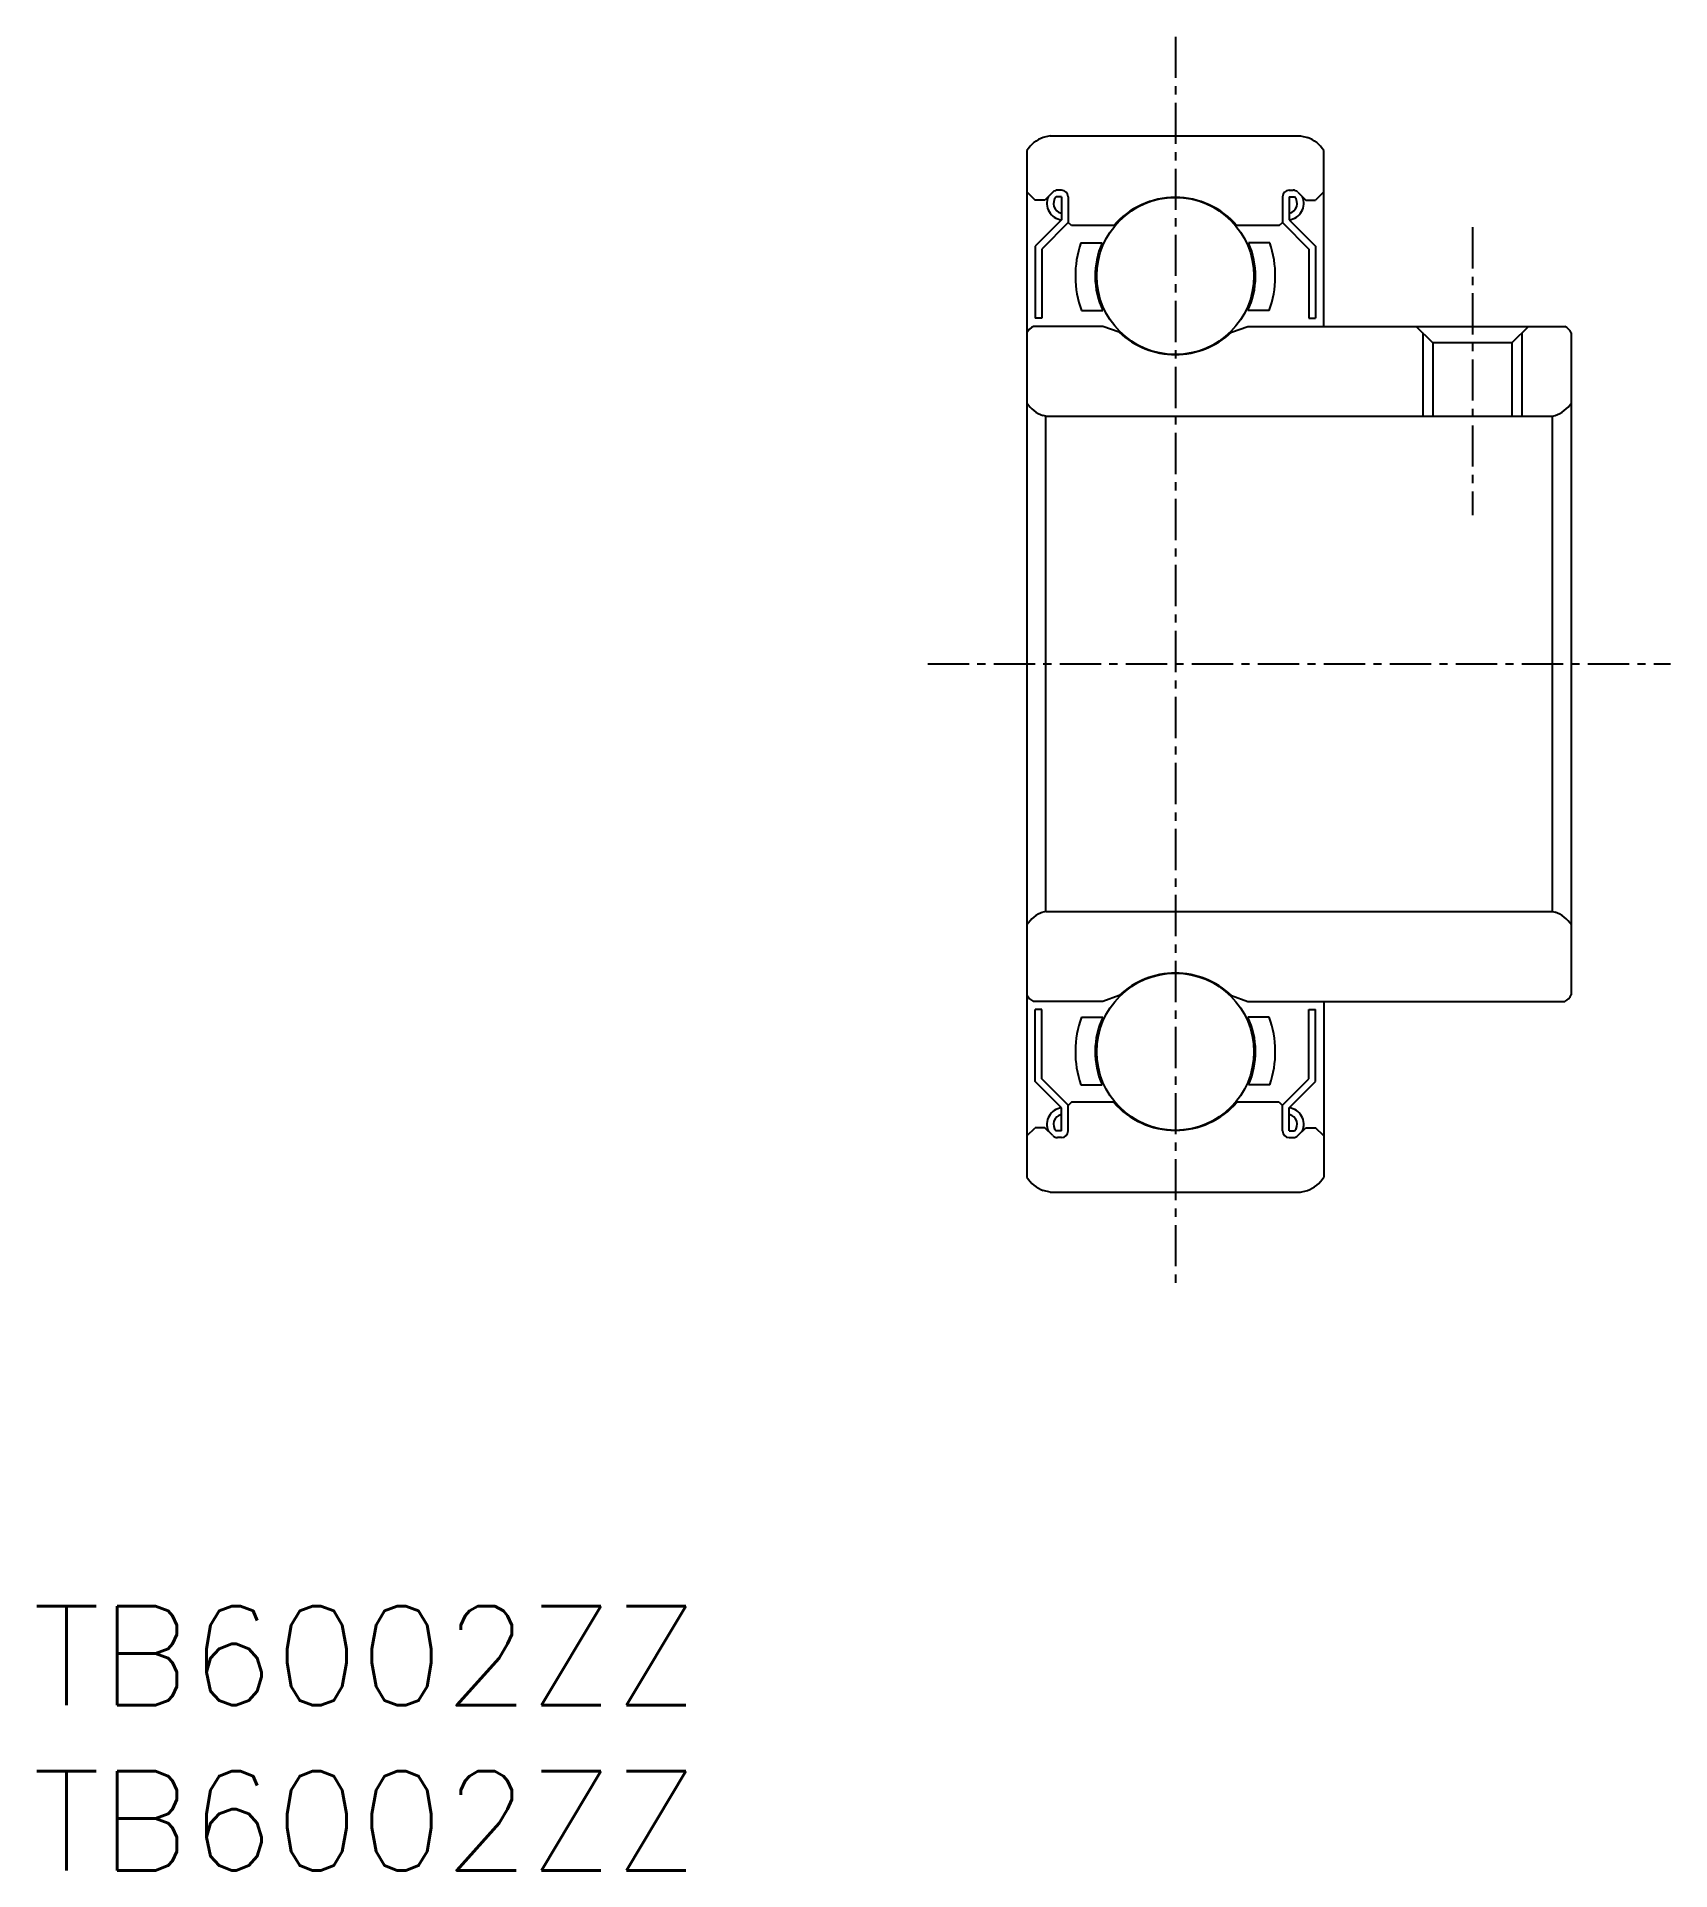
# Model space of a CAD drawing. Extents: x 44.9 to 94.4, y 37.3 to 92.8.
import ezdxf
from ezdxf.enums import TextEntityAlignment as Align

# ---------------------------------------------------------------- set-up
doc = ezdxf.new("R2010")
doc.units = 0
doc.linetypes.add('CENTER', pattern=[2, 1.25, -0.25, 0.25, -0.25])
doc.layers.get('0').update_dxf_attribs({"linetype": 'CONTINUOUS'})
doc.layers.add('CENTER', color=1, linetype='CENTER')
doc.styles.get("Standard").update_dxf_attribs({"font": 'txt.shx', "bigfont": 'extfont.shx'})

msp = doc.modelspace()

# ---------------------------------------------------------------- linework, layer by layer
at = {"color": 7, "linetype": 'CONTINUOUS'}
for p, q in [((75.62, 89.843), (75.415, 89.793)), ((75.62, 89.843), (83.21, 89.843)), ((83.21, 89.843), (83.415, 89.793)), ((74.915, 89.391), (74.915, 58.295)), ((83.915, 84.068), (83.915, 89.391)), ((74.915, 88.143), (75.165, 87.893)), ((75.465, 87.893), (75.165, 87.893)), ((75.706, 88.134), (75.465, 87.893)), ((75.706, 88.134), (75.565, 87.993)), ((75.965, 87.993), (75.801, 87.993)), ((75.965, 88.193), (75.848, 88.193)), ((75.965, 88.193), (75.848, 88.193)), ((75.965, 87.993), (75.965, 87.293)), ((76.165, 87.993), (76.165, 87.218)), ((76.165, 87.993), (76.165, 87.21)), ((82.665, 87.993), (82.665, 87.218)), ((82.665, 87.993), (82.665, 87.21)), ((82.865, 88.193), (82.982, 88.193)), ((82.865, 88.193), (82.982, 88.193)), ((82.865, 87.993), (83.029, 87.993)), ((82.865, 87.993), (82.865, 87.293)), ((83.124, 88.134), (83.265, 87.993)), ((83.124, 88.134), (83.365, 87.893)), ((83.365, 87.893), (83.665, 87.893)), ((83.915, 88.143), (83.665, 87.893)), ((75.965, 87.293), (75.165, 86.493)), ((76.165, 87.21), (75.365, 86.41)), ((75.965, 87.495), (75.965, 87.293)), ((76.265, 87.118), (76.165, 87.218)), ((82.565, 87.118), (82.665, 87.218)), ((82.665, 87.21), (83.465, 86.41)), ((82.865, 87.495), (82.865, 87.293)), ((82.865, 87.293), (83.665, 86.493)), ((77.543, 87.118), (76.265, 87.118)), ((82.565, 87.118), (81.287, 87.118)), ((75.165, 86.493), (75.165, 84.318)), ((75.365, 86.41), (75.365, 84.318)), ((76.552, 86.593), (77.196, 86.593)), ((82.278, 86.593), (81.634, 86.593)), ((83.465, 86.41), (83.465, 84.318)), ((83.665, 86.493), (83.665, 84.318)), ((76.57, 84.543), (77.218, 84.543)), ((82.261, 84.543), (81.612, 84.543)), ((77.222, 84.068), (75.115, 84.068)), ((75.365, 84.318), (75.165, 84.318)), ((77.715, 83.888), (77.222, 84.068)), ((81.115, 83.888), (81.608, 84.068)), ((81.608, 84.068), (91.215, 84.068)), ((83.465, 84.318), (83.665, 84.318)), ((87.215, 83.568), (86.715, 84.068)), ((90.115, 84.068), (89.615, 83.568)), ((86.915, 83.868), (86.915, 81.343)), ((87.215, 83.568), (87.215, 81.343)), ((89.615, 83.568), (87.215, 83.568)), ((89.615, 83.568), (89.615, 81.343)), ((89.915, 83.868), (89.915, 81.343)), ((91.415, 63.818), (91.415, 83.868)), ((75.487, 81.343), (75.405, 81.363)), ((75.487, 66.343), (75.487, 81.343)), ((75.487, 81.343), (90.843, 81.343)), ((90.843, 81.343), (90.925, 81.363)), ((90.843, 66.343), (90.843, 81.343)), ((75.487, 66.343), (75.405, 66.323)), ((75.487, 66.343), (90.843, 66.343)), ((90.843, 66.343), (90.925, 66.323)), ((77.222, 63.618), (75.115, 63.618)), ((75.165, 61.193), (75.165, 63.368)), ((75.365, 63.368), (75.165, 63.368)), ((75.365, 61.276), (75.365, 63.368)), ((77.715, 63.797), (77.222, 63.618)), ((81.115, 63.797), (81.608, 63.618)), ((81.608, 63.618), (91.215, 63.618)), ((83.465, 61.276), (83.465, 63.368)), ((83.465, 63.368), (83.665, 63.368)), ((83.665, 61.193), (83.665, 63.368)), ((83.915, 63.618), (83.915, 58.295)), ((76.57, 63.143), (77.218, 63.143)), ((82.261, 63.143), (81.612, 63.143)), ((75.965, 60.393), (75.165, 61.193)), ((76.165, 60.476), (75.365, 61.276)), ((82.665, 60.476), (83.465, 61.276)), ((82.865, 60.393), (83.665, 61.193)), ((76.265, 60.568), (76.165, 60.468)), ((77.543, 60.568), (76.265, 60.568)), ((76.552, 61.093), (77.196, 61.093)), ((82.565, 60.568), (81.287, 60.568)), ((82.278, 61.093), (81.634, 61.093)), ((82.565, 60.568), (82.665, 60.468)), ((75.965, 59.693), (75.965, 60.393)), ((75.965, 60.191), (75.965, 60.393)), ((76.165, 59.693), (76.165, 60.476)), ((76.165, 59.693), (76.165, 60.468)), ((82.665, 59.693), (82.665, 60.476)), ((82.665, 59.693), (82.665, 60.468)), ((82.865, 59.693), (82.865, 60.393)), ((82.865, 60.191), (82.865, 60.393)), ((74.915, 59.543), (75.165, 59.793)), ((75.465, 59.793), (75.165, 59.793)), ((75.706, 59.552), (75.465, 59.793)), ((75.706, 59.552), (75.565, 59.693)), ((75.965, 59.693), (75.801, 59.693)), ((75.965, 59.493), (75.848, 59.493)), ((75.965, 59.493), (75.848, 59.493)), ((82.865, 59.693), (83.029, 59.693)), ((82.865, 59.493), (82.982, 59.493)), ((82.865, 59.493), (82.982, 59.493)), ((83.124, 59.552), (83.365, 59.793)), ((83.124, 59.552), (83.265, 59.693)), ((83.365, 59.793), (83.665, 59.793)), ((83.915, 59.543), (83.665, 59.793)), ((75.62, 57.843), (75.415, 57.893)), ((75.62, 57.843), (83.21, 57.843)), ((83.21, 57.843), (83.415, 57.893))]:
    msp.add_line(p, q, dxfattribs=at)
for centre in [(79.415, 85.593), (79.415, 62.093)]:
    msp.add_circle(centre, 2.381, dxfattribs=at)
for centre, radius, start, end in [((75.758, 88.854), 1, 110.0869, 147.5057), ((83.072, 88.854), 1, 32.4943, 69.9131), ((76.022, 87.79), 0.5, 156.0161, 263.4737), ((75.848, 87.993), 0.2, 90, 135), ((75.848, 87.993), 0.2, 90, 135), ((76.022, 87.79), 0.3, 137.354, 259.0803), ((75.965, 87.993), 0.2, 0, 90), ((75.965, 87.993), 0.2, 0, 90), ((79.415, 85.499), 2.475, 40.8393, 139.1607), ((82.865, 87.993), 0.2, 90, 180), ((82.865, 87.993), 0.2, 90, 180), ((82.808, 87.79), 0.3, 280.9197, 42.646), ((82.808, 87.79), 0.5, 276.5263, 23.9839), ((82.982, 87.993), 0.2, 45, 90), ((82.982, 87.993), 0.2, 45, 90), ((79.465, 85.593), 3.08, 161.0541, 199.9323), ((79.465, 85.593), 2.48, 156.22, 205.0486), ((79.365, 85.593), 2.48, 334.9514, 23.78), ((79.365, 85.593), 3.08, 340.0677, 18.9459), ((75.28, 83.703), 0.4, 114.2952, 155.7048), ((79.415, 85.687), 2.475, 226.608, 270), ((79.415, 85.687), 2.475, 270, 313.392), ((91.05, 83.703), 0.4, 24.2952, 65.7048), ((75.748, 82.302), 1, 213.5457, 249.9131), ((90.582, 82.302), 1, 290.0869, 326.4543), ((75.748, 65.384), 1, 110.0869, 146.4543), ((90.582, 65.384), 1, 33.5457, 69.9131), ((79.415, 61.999), 2.475, 90, 133.392), ((79.415, 61.999), 2.475, 46.608, 90), ((75.28, 63.983), 0.4, 204.2952, 245.7048), ((91.05, 63.983), 0.4, 294.2952, 335.7048), ((79.465, 62.093), 3.08, 160.0677, 198.9459), ((79.465, 62.093), 2.48, 154.9514, 203.78), ((79.365, 62.093), 2.48, 336.22, 25.0486), ((79.365, 62.093), 3.08, 341.0541, 19.9323), ((79.415, 62.186), 2.475, 220.8393, 319.1607), ((76.022, 59.896), 0.5, 96.5263, 203.9839), ((76.022, 59.896), 0.3, 100.9197, 222.646), ((82.808, 59.896), 0.5, 336.0161, 83.4737), ((82.808, 59.896), 0.3, 317.354, 79.0803), ((75.848, 59.693), 0.2, 225, 270), ((75.848, 59.693), 0.2, 225, 270), ((75.965, 59.693), 0.2, 270, 0), ((75.965, 59.693), 0.2, 270, 0), ((82.865, 59.693), 0.2, 180, 270), ((82.865, 59.693), 0.2, 180, 270), ((82.982, 59.693), 0.2, 270, 315), ((82.982, 59.693), 0.2, 270, 315), ((75.758, 58.832), 1, 212.4943, 249.9131), ((83.072, 58.832), 1, 290.0869, 327.5057)]:
    msp.add_arc(centre, radius, start, end, dxfattribs=at)
at = {"layer": 'CENTER', "color": 1, "linetype": 'CENTER'}
for p, q in [((79.415, 92.843), (79.415, 54.843)), ((88.415, 87.068), (88.415, 78.343)), ((71.915, 73.843), (94.415, 73.843))]:
    msp.add_line(p, q, dxfattribs=at)

# ---------------------------------------------------------------- texts
at = {"color": 7, "linetype": 'CONTINUOUS'}
for p in [(44.782, 43.795), (44.782, 38.795)]:
    msp.add_text('TB6002ZZ', height=3, dxfattribs=at).set_placement(p, align=Align.MIDDLE_LEFT)

doc.saveas('drawing.dxf')
